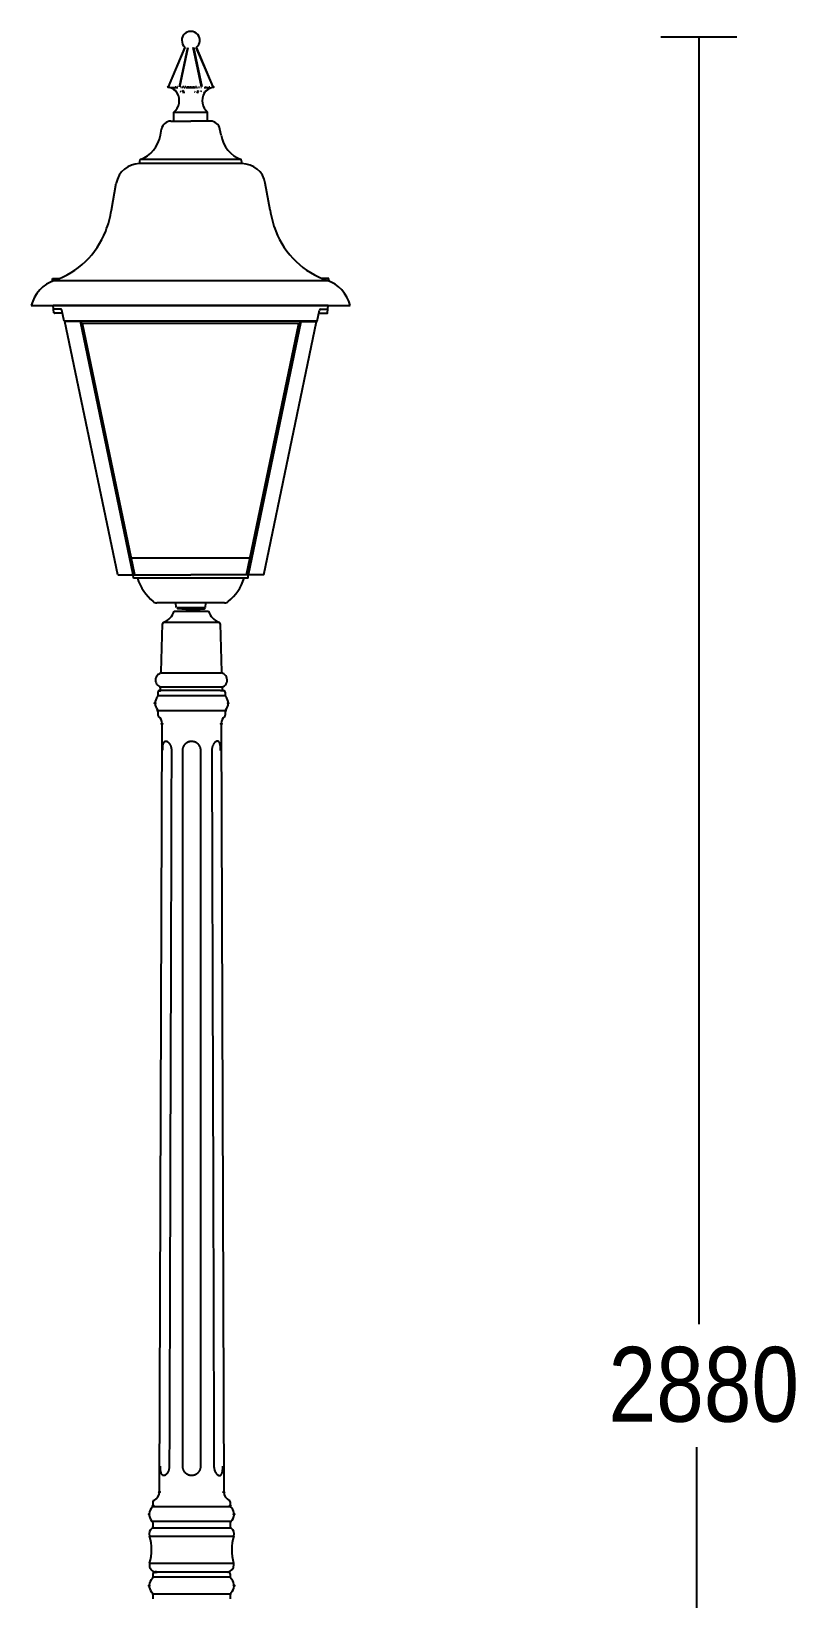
# Model space of a CAD drawing. Extents: x 0 to 81, y 0 to 357.
# Drawn here: x 2.3 to 81.2, y 195.7 to 357.4 of the extents above; entities that cross this region are included whole.
import ezdxf

# ---------------------------------------------------------------- set-up
doc = ezdxf.new("R2010")
doc.units = 0
doc.layers.add('LIVELLO_1', color=160, linetype='Continuous')
doc.styles.add('STD', font='txt')

# ---------------------------------------------------------------- blocks, each defined once
blk = doc.blocks.new('AI9-BLK1')
at = {"layer": 'LIVELLO_1', "color": 7}
for p, q in [((26.86, 178.05), (34.7, 178.05)), ((30.78, 178.05), (30.78, 45.31)), ((-23.92, 172.88), (-22.2, 176.96)), ((-23.91, 172.88), (-22.2, 176.95)), ((-22.79, 172.88), (-21.93, 176.95)), ((-22.74, 172.88), (-21.88, 176.95)), ((-20.49, 172.88), (-21.35, 176.95)), ((-20.45, 172.88), (-21.3, 176.95)), ((-19.32, 172.88), (-21.04, 176.95)), ((-19.31, 172.88), (-21.03, 176.96)), ((-23.65, 172.76), (-23.72, 172.78)), ((-23.58, 172.73), (-23.65, 172.76)), ((-23.58, 172.79), (-23.64, 172.79)), ((-23.52, 172.7), (-23.58, 172.73)), ((-23.47, 172.79), (-23.52, 172.79)), ((-23.45, 172.67), (-23.52, 172.7)), ((-23.4, 172.79), (-23.47, 172.79)), ((-23.39, 172.64), (-23.45, 172.67)), ((-23.33, 172.79), (-23.4, 172.79)), ((-23.33, 172.59), (-23.39, 172.64)), ((-23.27, 172.79), (-23.33, 172.79)), ((-23.28, 172.55), (-23.33, 172.59)), ((-23.22, 172.5), (-23.28, 172.55)), ((-23.2, 172.79), (-23.27, 172.79)), ((-23.17, 172.86), (-23.22, 172.86)), ((-23.17, 172.45), (-23.22, 172.5)), ((-23.13, 172.79), (-23.2, 172.79)), ((-23.12, 172.86), (-23.17, 172.86)), ((-23.13, 172.4), (-23.17, 172.45)), ((-23.08, 172.35), (-23.13, 172.4)), ((-23.04, 172.29), (-23.08, 172.35)), ((-23.01, 172.79), (-23.07, 172.79)), ((-23, 172.23), (-23.04, 172.29)), ((-22.95, 172.79), (-23.01, 172.79)), ((-22.94, 172.87), (-22.99, 172.87)), ((-22.61, 172.35), (-22.7, 172.4)), ((-22.56, 172.8), (-22.64, 172.8)), ((-22.4, 172.8), (-22.49, 172.8)), ((-22.42, 172.45), (-22.45, 172.5)), ((-22.33, 172.87), (-22.42, 172.87)), ((-22.4, 172.4), (-22.42, 172.45)), ((-22.38, 172.35), (-22.4, 172.4)), ((-22.36, 172.45), (-22.39, 172.5)), ((-22.36, 172.29), (-22.38, 172.35)), ((-22.34, 172.4), (-22.36, 172.45)), ((-22.34, 172.23), (-22.36, 172.29)), ((-22.32, 172.35), (-22.34, 172.4)), ((-22.3, 172.29), (-22.32, 172.35)), ((-22.2, 172.79), (-22.31, 172.79)), ((-22.28, 172.23), (-22.3, 172.29)), ((-22.13, 172.87), (-22.23, 172.87)), ((-21.97, 172.79), (-22.09, 172.79)), ((-21.91, 172.86), (-22.02, 172.86)), ((-21.83, 172.79), (-21.97, 172.79)), ((-21.82, 172.86), (-21.91, 172.86)), ((-21.71, 172.79), (-21.83, 172.79)), ((-21.63, 172.86), (-21.73, 172.86)), ((-21.48, 172.79), (-21.71, 172.79)), ((-21.54, 172.86), (-21.63, 172.86)), ((-21.36, 172.79), (-21.48, 172.79)), ((-21.34, 172.86), (-21.44, 172.86)), ((-21.24, 172.79), (-21.36, 172.79)), ((-21.24, 172.86), (-21.34, 172.86)), ((-21.12, 172.79), (-21.24, 172.79)), ((-21.15, 172.33), (-21.23, 172.38)), ((-21.02, 172.87), (-21.12, 172.87)), ((-20.91, 172.79), (-21.02, 172.79)), ((-20.96, 172.23), (-20.93, 172.29)), ((-20.93, 172.29), (-20.91, 172.35)), ((-20.91, 172.35), (-20.89, 172.4)), ((-20.89, 172.4), (-20.87, 172.45)), ((-20.89, 172.23), (-20.87, 172.29)), ((-20.87, 172.45), (-20.84, 172.5)), ((-20.87, 172.29), (-20.85, 172.35)), ((-20.85, 172.35), (-20.83, 172.4)), ((-20.83, 172.4), (-20.81, 172.45)), ((-20.72, 172.8), (-20.82, 172.8)), ((-20.81, 172.45), (-20.79, 172.5)), ((-20.56, 172.39), (-20.61, 172.35)), ((-20.51, 172.8), (-20.57, 172.8)), ((-20.5, 172.42), (-20.56, 172.39)), ((-20.18, 172.79), (-20.24, 172.79)), ((-20.23, 172.23), (-20.19, 172.29)), ((-20.19, 172.29), (-20.15, 172.35)), ((-20.15, 172.35), (-20.1, 172.4)), ((-20.05, 172.79), (-20.12, 172.79)), ((-20.1, 172.4), (-20.06, 172.45)), ((-20.04, 172.86), (-20.09, 172.86)), ((-20.06, 172.45), (-20.01, 172.5)), ((-19.99, 172.79), (-20.05, 172.79)), ((-20.01, 172.5), (-19.95, 172.55)), ((-19.92, 172.79), (-19.99, 172.79)), ((-19.95, 172.55), (-19.9, 172.59)), ((-19.85, 172.79), (-19.92, 172.79)), ((-19.9, 172.59), (-19.84, 172.64)), ((-19.78, 172.79), (-19.85, 172.79)), ((-19.84, 172.64), (-19.78, 172.67)), ((-19.71, 172.79), (-19.78, 172.79)), ((-19.78, 172.67), (-19.71, 172.7)), ((-19.66, 172.86), (-19.71, 172.86)), ((-19.66, 172.79), (-19.71, 172.79)), ((-19.71, 172.7), (-19.65, 172.73)), ((-19.65, 172.73), (-19.58, 172.76)), ((-19.58, 172.76), (-19.51, 172.78)), ((-23.35, 169.34), (-23.35, 170.26)), ((-23.35, 170.26), (-19.88, 170.26)), ((-19.88, 169.34), (-19.88, 170.26)), ((-24.74, 167.89), (-24.63, 168.52)), ((-23.66, 169.34), (-21.62, 169.34)), ((-19.58, 169.34), (-21.62, 169.34)), ((-18.49, 167.89), (-18.6, 168.52)), ((-26.91, 164.96), (-26.83, 165.38)), ((-16.33, 164.96), (-26.9, 164.96)), ((-16.4, 165.38), (-26.83, 165.38)), ((-16.32, 164.96), (-16.4, 165.38)), ((-29.79, 160.16), (-29.3, 162.95)), ((-13.44, 160.16), (-13.93, 162.95)), ((-35.88, 152.84), (-35.86, 153.12)), ((-35.86, 153.12), (-35.15, 153.12)), ((-35.67, 152.92), (-7.56, 152.92)), ((-7.37, 153.12), (-8.08, 153.12)), ((-7.35, 152.84), (-7.37, 153.12)), ((-38.06, 150.34), (-5.17, 150.34)), ((-35.74, 149.59), (-35.8, 150.34)), ((-7.43, 150.34), (-35.8, 150.34)), ((-7.5, 149.59), (-7.43, 150.34)), ((-35.01, 149.94), (-35.71, 149.94)), ((-34.88, 149.53), (-35.68, 149.53)), ((-34.66, 148.72), (-34.9, 149.85)), ((-8.58, 148.72), (-34.66, 148.72)), ((-34.59, 148.69), (-34.66, 148.72)), ((-33, 148.69), (-34.59, 148.69)), ((-29.15, 122.55), (-34.59, 148.69)), ((-33, 148.69), (-32.77, 148.49)), ((-27.57, 122.55), (-33, 148.69)), ((-15.66, 122.55), (-10.23, 148.69)), ((-14.08, 122.55), (-8.64, 148.69)), ((-10.23, 148.69), (-10.46, 148.49)), ((-10.23, 148.69), (-8.64, 148.69)), ((-8.64, 148.69), (-8.58, 148.72)), ((-8.58, 148.72), (-8.34, 149.85)), ((-8.35, 149.53), (-7.55, 149.53)), ((-8.22, 149.94), (-7.52, 149.94)), ((-10.46, 148.49), (-32.77, 148.49)), ((-27.38, 122.55), (-32.77, 148.49)), ((-15.85, 122.55), (-10.46, 148.49)), ((-15.49, 124.29), (-27.74, 124.29)), ((-29.15, 122.55), (-21.62, 122.55)), ((-27.52, 122.2), (-27.55, 122.55)), ((-15.71, 122.2), (-27.52, 122.2)), ((-14.08, 122.55), (-21.62, 122.55)), ((-15.71, 122.2), (-15.68, 122.55)), ((-18.12, 119.66), (-25.11, 119.66)), ((-23.12, 119.19), (-23.16, 119.66)), ((-20.11, 119.19), (-20.07, 119.66)), ((-23.34, 118.82), (-21.56, 118.82)), ((-20.14, 119.15), (-23.02, 119.15)), ((-22.12, 119), (-22.94, 119.07)), ((-20.22, 119.07), (-22.94, 119.07)), ((-22.12, 119), (-21.72, 119)), ((-21.72, 119), (-21.58, 119)), ((-21.58, 119), (-21.44, 119)), ((-21.56, 118.82), (-19.77, 118.82)), ((-24.68, 112.56), (-24.53, 117.51)), ((-21.56, 117.63), (-24.47, 117.63)), ((-18.64, 117.63), (-21.56, 117.63)), ((-18.58, 117.51), (-18.43, 112.56)), ((-21.56, 112.43), (-24.68, 112.43)), ((-18.43, 112.43), (-21.56, 112.43)), ((-25, 110.45), (-25, 110.1)), ((-18.05, 110.1), (-25, 110.1)), ((-24.49, 110.65), (-24.82, 110.62)), ((-21.56, 110.99), (-24.73, 110.99)), ((-24.73, 110.62), (-24.73, 110.87)), ((-18.55, 110.65), (-24.49, 110.65)), ((-18.76, 110.65), (-24.22, 110.65)), ((-18.38, 110.99), (-21.56, 110.99)), ((-18.55, 110.65), (-18.23, 110.62)), ((-18.38, 110.87), (-18.38, 110.62)), ((-18.05, 110.45), (-18.05, 110.1)), ((-18.05, 108.53), (-25, 108.53)), ((-25, 108.53), (-25, 108.1)), ((-18.05, 108.53), (-18.05, 108.1)), ((-24.85, 27.99), (-24.58, 107.22)), ((-18.47, 107.22), (-18.2, 27.99)), ((30.55, 32.61), (30.52, -160.75)), ((-17.49, 26.45), (-25.56, 26.45)), ((-25.51, 26.97), (-25.51, 26.58)), ((-17.54, 26.97), (-17.54, 26.58)), ((-17.46, 24.26), (-25.58, 24.26)), ((-17.49, 24.95), (-25.56, 24.95)), ((-25.51, 24.81), (-25.51, 24.41)), ((-17.54, 24.81), (-17.54, 24.41)), ((-25.88, 23.44), (-17.17, 23.44)), ((-25.86, 20.66), (-17.19, 20.66)), ((-25.51, 19.54), (-25.51, 19.21)), ((-25.33, 19.72), (-25.09, 19.74)), ((-17.82, 19.74), (-25.22, 19.74)), ((-17.96, 19.74), (-25.09, 19.74)), ((-17.72, 19.72), (-17.96, 19.74)), ((-17.54, 19.54), (-17.54, 19.21)), ((-17.54, 19.21), (-25.51, 19.21)), ((-17.55, 17.45), (-25.51, 17.45)), ((-25.51, 17.45), (-25.51, 16.99)), ((-17.55, 17.45), (-17.55, 16.99))]:
    blk.add_line(p, q, dxfattribs=at)
blk.add_lwpolyline([(-21.44, 119), (-21.04, 119), (-20.22, 119.07)], dxfattribs=at)
for centre, radius in [((-24.82, 110.62), 0.0552), ((-18.2, 27.99), 0.0549), ((-25.33, 19.72), 0.0543)]:
    blk.add_circle(centre, radius, dxfattribs=at)
for centre, major_axis, ratio in [((-23.92, 172.86), (-0.0014, -0.0548), 0.977678), ((-19.31, 172.86), (-0.0004, -0.0548), 0.976385), ((-25.3, 109.32), (0.0004, -0.0565), 0.961862), ((-25, 108.53), (0.0553, 0), 0.959522), ((-18.05, 108.53), (0.0539, 0), 0.984026), ((-17.75, 109.32), (-0.0005, -0.0565), 0.978618), ((-24.58, 107.19), (-0.0004, -0.0567), 0.974136), ((-18.46, 107.19), (-0.0008, -0.0567), 0.967995), ((-24.85, 27.99), (0.0561, 0), 0.976989), ((-25.5, 26.58), (-0.0015, -0.0582), 0.947925), ((-17.54, 26.58), (0.0022, -0.0582), 0.949002), ((-25.9, 25.7), (0.0562, 0), 0.97922), ((-17.15, 25.7), (-0.0013, -0.0549), 0.988755), ((-25.23, 19.74), (0.0014, -0.0567), 0.975396), ((-25.9, 18.33), (0.0553, 0), 0.959749), ((-17.15, 18.33), (0.0543, 0), 0.976518), ((-25.5, 17.45), (-0.0015, -0.0565), 0.976806), ((-17.54, 17.45), (-0.0014, -0.0565), 0.978368)]:
    blk.add_ellipse(centre, major_axis=major_axis, ratio=ratio, dxfattribs=at)
for points, knots in [([(-21.62, 178.6), (-22.13, 178.6), (-22.54, 178.19), (-22.54, 177.68), (-22.54, 177.4), (-22.42, 177.14), (-22.21, 176.96)], [0, 0, 0, 0, 1, 1, 1, 2, 2, 2, 2]), ([(-21.02, 176.96), (-20.63, 177.29), (-20.58, 177.88), (-20.9, 178.27), (-21.08, 178.48), (-21.34, 178.6), (-21.62, 178.6)], [0, 0, 0, 0, 1, 1, 1, 2, 2, 2, 2]), ([(-21.72, 119), (-21.72, 119), (-21.72, 119), (-21.72, 119), (-21.72, 119), (-21.72, 119), (-21.72, 119), (-21.72, 119), (-21.72, 119), (-21.72, 119)], [0, 0, 0, 0, 1, 1, 1, 2, 2, 2, 3, 3, 3, 3]), ([(-21.58, 119), (-21.58, 119), (-21.58, 119), (-21.58, 119), (-21.58, 119), (-21.58, 119), (-21.58, 119), (-21.58, 119), (-21.58, 119), (-21.58, 119)], [0, 0, 0, 0, 1, 1, 1, 2, 2, 2, 3, 3, 3, 3]), ([(-24.79, 112.4), (-25.17, 112.24), (-25.36, 111.81), (-25.2, 111.42), (-25.13, 111.25), (-25, 111.11), (-24.83, 111.03)], [0, 0, 0, 0, 1, 1, 1, 2, 2, 2, 2]), ([(-18.28, 111.03), (-17.91, 111.21), (-17.75, 111.66), (-17.93, 112.03), (-18.01, 112.2), (-18.15, 112.33), (-18.32, 112.4)], [0, 0, 0, 0, 1, 1, 1, 2, 2, 2, 2]), ([(-24.52, 104.44), (-24.52, 104.48), (-24.52, 104.51), (-24.51, 104.55), (-24.51, 104.58), (-24.51, 104.62), (-24.51, 104.65), (-24.51, 104.67), (-24.51, 104.7), (-24.51, 104.72), (-24.51, 104.75), (-24.51, 104.77), (-24.5, 104.8), (-24.5, 104.81), (-24.5, 104.83), (-24.5, 104.85), (-24.49, 104.87), (-24.49, 104.88), (-24.49, 104.9), (-24.49, 104.92), (-24.49, 104.93), (-24.49, 104.94), (-24.48, 104.96), (-24.48, 104.98), (-24.48, 104.99), (-24.47, 105.01), (-24.47, 105.02), (-24.47, 105.04), (-24.46, 105.06), (-24.46, 105.07), (-24.45, 105.09), (-24.45, 105.1), (-24.45, 105.12), (-24.44, 105.13), (-24.44, 105.15), (-24.44, 105.16), (-24.43, 105.17), (-24.43, 105.18), (-24.42, 105.19), (-24.42, 105.21), (-24.41, 105.22), (-24.41, 105.23), (-24.4, 105.24), (-24.4, 105.25), (-24.39, 105.26), (-24.39, 105.27), (-24.38, 105.28), (-24.38, 105.29), (-24.37, 105.3), (-24.37, 105.3), (-24.36, 105.31), (-24.36, 105.32), (-24.35, 105.32), (-24.34, 105.33), (-24.34, 105.34), (-24.33, 105.35), (-24.33, 105.35), (-24.32, 105.36), (-24.32, 105.36), (-24.31, 105.37), (-24.3, 105.37), (-24.3, 105.38), (-24.29, 105.38), (-24.28, 105.38), (-24.28, 105.39), (-24.27, 105.39), (-24.26, 105.39), (-24.26, 105.4), (-24.25, 105.4), (-24.24, 105.41), (-24.24, 105.41), (-24.23, 105.41), (-24.22, 105.41), (-24.22, 105.41), (-24.21, 105.41), (-24.2, 105.41), (-24.19, 105.41), (-24.19, 105.41), (-24.18, 105.41), (-24.17, 105.41), (-24.16, 105.41), (-24.15, 105.41), (-24.15, 105.41), (-24.14, 105.41), (-24.13, 105.41), (-24.12, 105.41), (-24.12, 105.41), (-24.11, 105.4), (-24.1, 105.4), (-24.09, 105.4), (-24.09, 105.39), (-24.08, 105.39), (-24.07, 105.39), (-24.06, 105.38), (-24.05, 105.38), (-24.04, 105.38), (-24.04, 105.37), (-24.03, 105.37), (-24.02, 105.36), (-24.01, 105.36), (-24, 105.35), (-24, 105.34), (-23.99, 105.34), (-23.98, 105.33), (-23.97, 105.32), (-23.96, 105.32), (-23.95, 105.31), (-23.94, 105.3), (-23.93, 105.3), (-23.92, 105.29), (-23.91, 105.28), (-23.9, 105.27), (-23.9, 105.26), (-23.89, 105.25), (-23.88, 105.24), (-23.87, 105.23), (-23.86, 105.22), (-23.85, 105.21), (-23.84, 105.19), (-23.83, 105.18), (-23.83, 105.17), (-23.81, 105.16), (-23.81, 105.15), (-23.8, 105.13), (-23.79, 105.12), (-23.78, 105.1), (-23.77, 105.09), (-23.76, 105.07), (-23.76, 105.06), (-23.75, 105.04), (-23.74, 105.03), (-23.73, 105.01), (-23.72, 104.99), (-23.72, 104.98), (-23.71, 104.96), (-23.7, 104.95), (-23.69, 104.93), (-23.69, 104.92), (-23.68, 104.9), (-23.68, 104.88), (-23.67, 104.87), (-23.67, 104.85), (-23.66, 104.83), (-23.66, 104.81), (-23.65, 104.8), (-23.64, 104.77), (-23.64, 104.75), (-23.64, 104.72), (-23.63, 104.7), (-23.63, 104.67), (-23.62, 104.65), (-23.62, 104.62), (-23.61, 104.58), (-23.61, 104.55), (-23.61, 104.51), (-23.61, 104.48), (-23.61, 104.44)], [0, 0, 0, 0, 1, 1, 1, 2, 2, 2, 3, 3, 3, 4, 4, 4, 5, 5, 5, 6, 6, 6, 7, 7, 7, 8, 8, 8, 9, 9, 9, 10, 10, 10, 11, 11, 11, 12, 12, 12, 13, 13, 13, 14, 14, 14, 15, 15, 15, 16, 16, 16, 17, 17, 17, 18, 18, 18, 19, 19, 19, 20, 20, 20, 21, 21, 21, 22, 22, 22, 23, 23, 23, 24, 24, 24, 25, 25, 25, 26, 26, 26, 27, 27, 27, 28, 28, 28, 29, 29, 29, 30, 30, 30, 31, 31, 31, 32, 32, 32, 33, 33, 33, 34, 34, 34, 35, 35, 35, 36, 36, 36, 37, 37, 37, 38, 38, 38, 39, 39, 39, 40, 40, 40, 41, 41, 41, 42, 42, 42, 43, 43, 43, 44, 44, 44, 45, 45, 45, 46, 46, 46, 47, 47, 47, 48, 48, 48, 49, 49, 49, 50, 50, 50, 51, 51, 51, 52, 52, 52, 52]), ([(-22.44, 104.44), (-22.44, 104.48), (-22.43, 104.51), (-22.43, 104.55), (-22.43, 104.58), (-22.42, 104.61), (-22.42, 104.64), (-22.41, 104.66), (-22.41, 104.69), (-22.4, 104.71), (-22.4, 104.73), (-22.39, 104.75), (-22.38, 104.78), (-22.38, 104.79), (-22.37, 104.81), (-22.36, 104.83), (-22.36, 104.84), (-22.35, 104.86), (-22.34, 104.87), (-22.34, 104.89), (-22.33, 104.9), (-22.32, 104.92), (-22.31, 104.94), (-22.3, 104.95), (-22.29, 104.97), (-22.28, 104.98), (-22.28, 104.99), (-22.27, 105.01), (-22.26, 105.02), (-22.25, 105.04), (-22.23, 105.05), (-22.22, 105.07), (-22.21, 105.08), (-22.2, 105.1), (-22.19, 105.11), (-22.18, 105.12), (-22.17, 105.14), (-22.16, 105.15), (-22.14, 105.16), (-22.13, 105.17), (-22.12, 105.18), (-22.11, 105.19), (-22.09, 105.21), (-22.08, 105.22), (-22.07, 105.23), (-22.05, 105.24), (-22.04, 105.25), (-22.03, 105.26), (-22.01, 105.27), (-22, 105.27), (-21.99, 105.28), (-21.97, 105.29), (-21.96, 105.3), (-21.95, 105.3), (-21.93, 105.31), (-21.92, 105.32), (-21.9, 105.33), (-21.89, 105.33), (-21.88, 105.34), (-21.86, 105.34), (-21.85, 105.35), (-21.84, 105.36), (-21.83, 105.36), (-21.81, 105.36), (-21.8, 105.37), (-21.79, 105.37), (-21.78, 105.38), (-21.76, 105.38), (-21.74, 105.39), (-21.72, 105.39), (-21.71, 105.39), (-21.69, 105.4), (-21.67, 105.4), (-21.65, 105.41), (-21.63, 105.41), (-21.6, 105.41), (-21.57, 105.41), (-21.55, 105.41), (-21.52, 105.41), (-21.5, 105.41), (-21.47, 105.41), (-21.45, 105.41), (-21.42, 105.41), (-21.4, 105.41), (-21.38, 105.4), (-21.36, 105.4), (-21.34, 105.39), (-21.32, 105.39), (-21.3, 105.39), (-21.29, 105.38), (-21.27, 105.38), (-21.26, 105.37), (-21.25, 105.37), (-21.23, 105.36), (-21.22, 105.36), (-21.21, 105.36), (-21.2, 105.35), (-21.18, 105.34), (-21.17, 105.34), (-21.15, 105.33), (-21.14, 105.33), (-21.13, 105.32), (-21.11, 105.31), (-21.1, 105.3), (-21.09, 105.3), (-21.07, 105.29), (-21.06, 105.28), (-21.05, 105.27), (-21.04, 105.27), (-21.02, 105.26), (-21.01, 105.25), (-21, 105.24), (-20.98, 105.23), (-20.97, 105.22), (-20.96, 105.21), (-20.94, 105.19), (-20.93, 105.18), (-20.92, 105.17), (-20.91, 105.16), (-20.89, 105.15), (-20.88, 105.14), (-20.87, 105.12), (-20.86, 105.11), (-20.85, 105.1), (-20.83, 105.09), (-20.83, 105.07), (-20.81, 105.06), (-20.8, 105.04), (-20.79, 105.02), (-20.78, 105.01), (-20.77, 104.99), (-20.76, 104.98), (-20.75, 104.97), (-20.75, 104.95), (-20.74, 104.94), (-20.73, 104.92), (-20.72, 104.9), (-20.71, 104.89), (-20.71, 104.87), (-20.7, 104.86), (-20.69, 104.84), (-20.69, 104.83), (-20.68, 104.81), (-20.67, 104.79), (-20.67, 104.78), (-20.66, 104.75), (-20.65, 104.73), (-20.65, 104.71), (-20.64, 104.69), (-20.64, 104.66), (-20.63, 104.64), (-20.63, 104.61), (-20.62, 104.58), (-20.62, 104.55), (-20.61, 104.51), (-20.61, 104.48), (-20.61, 104.44)], [0, 0, 0, 0, 1, 1, 1, 2, 2, 2, 3, 3, 3, 4, 4, 4, 5, 5, 5, 6, 6, 6, 7, 7, 7, 8, 8, 8, 9, 9, 9, 10, 10, 10, 11, 11, 11, 12, 12, 12, 13, 13, 13, 14, 14, 14, 15, 15, 15, 16, 16, 16, 17, 17, 17, 18, 18, 18, 19, 19, 19, 20, 20, 20, 21, 21, 21, 22, 22, 22, 23, 23, 23, 24, 24, 24, 25, 25, 25, 26, 26, 26, 27, 27, 27, 28, 28, 28, 29, 29, 29, 30, 30, 30, 31, 31, 31, 32, 32, 32, 33, 33, 33, 34, 34, 34, 35, 35, 35, 36, 36, 36, 37, 37, 37, 38, 38, 38, 39, 39, 39, 40, 40, 40, 41, 41, 41, 42, 42, 42, 43, 43, 43, 44, 44, 44, 45, 45, 45, 46, 46, 46, 47, 47, 47, 48, 48, 48, 49, 49, 49, 50, 50, 50, 51, 51, 51, 52, 52, 52, 52]), ([(-18.53, 104.44), (-18.53, 104.48), (-18.53, 104.51), (-18.53, 104.55), (-18.53, 104.58), (-18.53, 104.62), (-18.54, 104.65), (-18.54, 104.67), (-18.54, 104.7), (-18.54, 104.72), (-18.54, 104.75), (-18.54, 104.77), (-18.54, 104.8), (-18.55, 104.81), (-18.55, 104.83), (-18.55, 104.85), (-18.55, 104.87), (-18.56, 104.88), (-18.56, 104.9), (-18.56, 104.92), (-18.56, 104.93), (-18.56, 104.95), (-18.57, 104.96), (-18.57, 104.98), (-18.57, 104.99), (-18.58, 105.01), (-18.58, 105.02), (-18.58, 105.04), (-18.59, 105.06), (-18.59, 105.07), (-18.59, 105.09), (-18.6, 105.1), (-18.6, 105.12), (-18.6, 105.13), (-18.61, 105.15), (-18.61, 105.16), (-18.62, 105.17), (-18.62, 105.18), (-18.63, 105.19), (-18.63, 105.21), (-18.63, 105.22), (-18.64, 105.23), (-18.64, 105.24), (-18.65, 105.25), (-18.65, 105.26), (-18.66, 105.27), (-18.66, 105.28), (-18.67, 105.29), (-18.68, 105.3), (-18.68, 105.3), (-18.69, 105.31), (-18.69, 105.32), (-18.7, 105.32), (-18.7, 105.33), (-18.71, 105.34), (-18.71, 105.35), (-18.72, 105.35), (-18.73, 105.36), (-18.74, 105.36), (-18.74, 105.37), (-18.75, 105.37), (-18.75, 105.38), (-18.76, 105.38), (-18.76, 105.38), (-18.77, 105.39), (-18.78, 105.39), (-18.79, 105.39), (-18.79, 105.4), (-18.8, 105.4), (-18.81, 105.41), (-18.81, 105.41), (-18.82, 105.41), (-18.83, 105.41), (-18.83, 105.41), (-18.84, 105.41), (-18.85, 105.41), (-18.86, 105.41), (-18.86, 105.41), (-18.87, 105.41), (-18.88, 105.41), (-18.89, 105.41), (-18.89, 105.41), (-18.9, 105.41), (-18.91, 105.41), (-18.92, 105.41), (-18.92, 105.41), (-18.93, 105.41), (-18.94, 105.4), (-18.95, 105.4), (-18.96, 105.4), (-18.96, 105.39), (-18.97, 105.39), (-18.98, 105.39), (-18.99, 105.38), (-19, 105.38), (-19, 105.38), (-19.01, 105.37), (-19.02, 105.37), (-19.03, 105.36), (-19.04, 105.36), (-19.04, 105.35), (-19.06, 105.34), (-19.06, 105.34), (-19.07, 105.33), (-19.08, 105.32), (-19.09, 105.32), (-19.1, 105.31), (-19.11, 105.3), (-19.12, 105.3), (-19.13, 105.29), (-19.13, 105.28), (-19.14, 105.27), (-19.15, 105.26), (-19.16, 105.25), (-19.17, 105.24), (-19.18, 105.23), (-19.19, 105.22), (-19.2, 105.21), (-19.21, 105.19), (-19.22, 105.18), (-19.22, 105.17), (-19.23, 105.16), (-19.24, 105.15), (-19.25, 105.13), (-19.26, 105.12), (-19.27, 105.1), (-19.28, 105.09), (-19.29, 105.07), (-19.29, 105.06), (-19.3, 105.04), (-19.31, 105.03), (-19.32, 105.01), (-19.32, 104.99), (-19.33, 104.98), (-19.34, 104.96), (-19.35, 104.95), (-19.35, 104.93), (-19.36, 104.92), (-19.36, 104.9), (-19.37, 104.88), (-19.38, 104.87), (-19.38, 104.85), (-19.39, 104.83), (-19.39, 104.81), (-19.4, 104.8), (-19.4, 104.77), (-19.41, 104.75), (-19.41, 104.72), (-19.42, 104.7), (-19.42, 104.67), (-19.43, 104.65), (-19.43, 104.62), (-19.44, 104.58), (-19.44, 104.55), (-19.44, 104.51), (-19.44, 104.48), (-19.44, 104.44)], [0, 0, 0, 0, 1, 1, 1, 2, 2, 2, 3, 3, 3, 4, 4, 4, 5, 5, 5, 6, 6, 6, 7, 7, 7, 8, 8, 8, 9, 9, 9, 10, 10, 10, 11, 11, 11, 12, 12, 12, 13, 13, 13, 14, 14, 14, 15, 15, 15, 16, 16, 16, 17, 17, 17, 18, 18, 18, 19, 19, 19, 20, 20, 20, 21, 21, 21, 22, 22, 22, 23, 23, 23, 24, 24, 24, 25, 25, 25, 26, 26, 26, 27, 27, 27, 28, 28, 28, 29, 29, 29, 30, 30, 30, 31, 31, 31, 32, 32, 32, 33, 33, 33, 34, 34, 34, 35, 35, 35, 36, 36, 36, 37, 37, 37, 38, 38, 38, 39, 39, 39, 40, 40, 40, 41, 41, 41, 42, 42, 42, 43, 43, 43, 44, 44, 44, 45, 45, 45, 46, 46, 46, 47, 47, 47, 48, 48, 48, 49, 49, 49, 50, 50, 50, 51, 51, 51, 52, 52, 52, 52]), ([(-23.61, 104.44), (-23.64, 92.15), (-23.68, 79.85), (-23.72, 67.55), (-23.75, 55.25), (-23.79, 42.95), (-23.83, 30.65)], [0, 0, 0, 0, 1, 1, 1, 2, 2, 2, 2]), ([(-22.44, 30.65), (-22.44, 42.95), (-22.44, 55.25), (-22.44, 67.55), (-22.44, 79.85), (-22.44, 92.15), (-22.44, 104.44)], [0, 0, 0, 0, 1, 1, 1, 2, 2, 2, 2]), ([(-20.61, 104.44), (-20.61, 92.15), (-20.61, 79.85), (-20.61, 67.55), (-20.61, 55.25), (-20.61, 42.95), (-20.61, 30.65)], [0, 0, 0, 0, 1, 1, 1, 2, 2, 2, 2]), ([(-19.44, 104.44), (-19.41, 92.15), (-19.37, 79.85), (-19.33, 67.55), (-19.29, 55.25), (-19.26, 42.95), (-19.22, 30.65)], [0, 0, 0, 0, 1, 1, 1, 2, 2, 2, 2]), ([(-23.83, 30.65), (-23.83, 30.62), (-23.83, 30.58), (-23.83, 30.54), (-23.83, 30.51), (-23.84, 30.48), (-23.84, 30.45), (-23.85, 30.42), (-23.85, 30.4), (-23.86, 30.37), (-23.86, 30.35), (-23.87, 30.32), (-23.87, 30.3), (-23.88, 30.28), (-23.88, 30.26), (-23.89, 30.25), (-23.9, 30.23), (-23.9, 30.21), (-23.9, 30.2), (-23.91, 30.18), (-23.92, 30.16), (-23.92, 30.15), (-23.93, 30.13), (-23.94, 30.12), (-23.95, 30.1), (-23.95, 30.08), (-23.96, 30.07), (-23.97, 30.05), (-23.97, 30.04), (-23.98, 30.02), (-23.99, 30.01), (-24, 29.99), (-24.01, 29.98), (-24.02, 29.97), (-24.02, 29.95), (-24.03, 29.94), (-24.04, 29.93), (-24.05, 29.92), (-24.06, 29.91), (-24.07, 29.9), (-24.08, 29.88), (-24.08, 29.87), (-24.09, 29.86), (-24.1, 29.85), (-24.11, 29.84), (-24.12, 29.83), (-24.13, 29.83), (-24.14, 29.81), (-24.15, 29.8), (-24.15, 29.8), (-24.16, 29.79), (-24.17, 29.78), (-24.18, 29.77), (-24.19, 29.77), (-24.2, 29.76), (-24.21, 29.75), (-24.22, 29.75), (-24.22, 29.74), (-24.23, 29.74), (-24.24, 29.73), (-24.25, 29.73), (-24.26, 29.72), (-24.27, 29.72), (-24.27, 29.71), (-24.28, 29.71), (-24.29, 29.71), (-24.3, 29.7), (-24.31, 29.7), (-24.31, 29.7), (-24.32, 29.7), (-24.33, 29.69), (-24.34, 29.69), (-24.35, 29.69), (-24.35, 29.69), (-24.36, 29.69), (-24.37, 29.68), (-24.38, 29.68), (-24.38, 29.68), (-24.39, 29.68), (-24.39, 29.68), (-24.41, 29.68), (-24.41, 29.68), (-24.42, 29.68), (-24.43, 29.69), (-24.44, 29.69), (-24.44, 29.69), (-24.45, 29.69), (-24.46, 29.69), (-24.46, 29.69), (-24.47, 29.7), (-24.48, 29.7), (-24.49, 29.7), (-24.49, 29.71), (-24.5, 29.71), (-24.51, 29.71), (-24.51, 29.71), (-24.52, 29.72), (-24.53, 29.73), (-24.53, 29.73), (-24.54, 29.74), (-24.55, 29.74), (-24.55, 29.75), (-24.56, 29.75), (-24.56, 29.76), (-24.57, 29.77), (-24.57, 29.77), (-24.58, 29.78), (-24.59, 29.79), (-24.59, 29.8), (-24.6, 29.81), (-24.6, 29.82), (-24.61, 29.83), (-24.61, 29.83), (-24.62, 29.84), (-24.62, 29.86), (-24.63, 29.86), (-24.63, 29.88), (-24.64, 29.89), (-24.64, 29.9), (-24.65, 29.91), (-24.65, 29.92), (-24.66, 29.94), (-24.66, 29.95), (-24.66, 29.96), (-24.67, 29.98), (-24.67, 29.99), (-24.68, 30), (-24.68, 30.02), (-24.68, 30.03), (-24.69, 30.05), (-24.69, 30.06), (-24.7, 30.08), (-24.7, 30.09), (-24.7, 30.11), (-24.7, 30.13), (-24.71, 30.15), (-24.71, 30.16), (-24.71, 30.18), (-24.72, 30.2), (-24.72, 30.21), (-24.72, 30.23), (-24.72, 30.24), (-24.72, 30.26), (-24.72, 30.28), (-24.72, 30.3), (-24.73, 30.32), (-24.73, 30.34), (-24.73, 30.37), (-24.73, 30.39), (-24.73, 30.42), (-24.74, 30.44), (-24.74, 30.47), (-24.74, 30.51), (-24.74, 30.54), (-24.74, 30.58), (-24.74, 30.62), (-24.74, 30.65)], [0, 0, 0, 0, 1, 1, 1, 2, 2, 2, 3, 3, 3, 4, 4, 4, 5, 5, 5, 6, 6, 6, 7, 7, 7, 8, 8, 8, 9, 9, 9, 10, 10, 10, 11, 11, 11, 12, 12, 12, 13, 13, 13, 14, 14, 14, 15, 15, 15, 16, 16, 16, 17, 17, 17, 18, 18, 18, 19, 19, 19, 20, 20, 20, 21, 21, 21, 22, 22, 22, 23, 23, 23, 24, 24, 24, 25, 25, 25, 26, 26, 26, 27, 27, 27, 28, 28, 28, 29, 29, 29, 30, 30, 30, 31, 31, 31, 32, 32, 32, 33, 33, 33, 34, 34, 34, 35, 35, 35, 36, 36, 36, 37, 37, 37, 38, 38, 38, 39, 39, 39, 40, 40, 40, 41, 41, 41, 42, 42, 42, 43, 43, 43, 44, 44, 44, 45, 45, 45, 46, 46, 46, 47, 47, 47, 48, 48, 48, 49, 49, 49, 50, 50, 50, 51, 51, 51, 52, 52, 52, 52]), ([(-20.61, 30.65), (-20.61, 30.62), (-20.61, 30.58), (-20.61, 30.54), (-20.62, 30.51), (-20.62, 30.48), (-20.63, 30.45), (-20.64, 30.42), (-20.64, 30.4), (-20.65, 30.37), (-20.66, 30.35), (-20.66, 30.32), (-20.67, 30.3), (-20.68, 30.28), (-20.68, 30.26), (-20.69, 30.25), (-20.7, 30.23), (-20.71, 30.21), (-20.71, 30.2), (-20.72, 30.18), (-20.73, 30.16), (-20.74, 30.15), (-20.75, 30.13), (-20.76, 30.12), (-20.77, 30.1), (-20.78, 30.08), (-20.79, 30.07), (-20.81, 30.05), (-20.81, 30.04), (-20.83, 30.02), (-20.84, 30.01), (-20.85, 29.99), (-20.86, 29.98), (-20.88, 29.96), (-20.89, 29.95), (-20.9, 29.94), (-20.92, 29.92), (-20.93, 29.91), (-20.94, 29.9), (-20.96, 29.89), (-20.97, 29.88), (-20.98, 29.86), (-21, 29.86), (-21.02, 29.84), (-21.03, 29.83), (-21.04, 29.83), (-21.06, 29.82), (-21.07, 29.81), (-21.08, 29.8), (-21.1, 29.79), (-21.11, 29.78), (-21.13, 29.78), (-21.14, 29.77), (-21.15, 29.76), (-21.17, 29.76), (-21.19, 29.75), (-21.2, 29.75), (-21.21, 29.74), (-21.23, 29.73), (-21.24, 29.73), (-21.25, 29.73), (-21.27, 29.72), (-21.29, 29.71), (-21.31, 29.71), (-21.33, 29.7), (-21.35, 29.7), (-21.37, 29.7), (-21.39, 29.69), (-21.42, 29.69), (-21.44, 29.69), (-21.47, 29.68), (-21.5, 29.68), (-21.52, 29.68), (-21.55, 29.68), (-21.58, 29.68), (-21.61, 29.69), (-21.63, 29.69), (-21.66, 29.69), (-21.68, 29.7), (-21.7, 29.7), (-21.72, 29.7), (-21.74, 29.71), (-21.76, 29.71), (-21.78, 29.72), (-21.8, 29.73), (-21.81, 29.73), (-21.82, 29.73), (-21.84, 29.74), (-21.85, 29.75), (-21.86, 29.75), (-21.88, 29.76), (-21.89, 29.76), (-21.9, 29.77), (-21.92, 29.78), (-21.94, 29.78), (-21.95, 29.79), (-21.96, 29.8), (-21.98, 29.81), (-21.99, 29.82), (-22.01, 29.83), (-22.02, 29.83), (-22.04, 29.84), (-22.05, 29.86), (-22.06, 29.87), (-22.08, 29.88), (-22.09, 29.89), (-22.11, 29.9), (-22.12, 29.91), (-22.13, 29.93), (-22.15, 29.94), (-22.16, 29.95), (-22.17, 29.97), (-22.19, 29.98), (-22.2, 29.99), (-22.21, 30.01), (-22.22, 30.02), (-22.23, 30.04), (-22.25, 30.05), (-22.26, 30.07), (-22.27, 30.08), (-22.28, 30.1), (-22.29, 30.12), (-22.3, 30.13), (-22.31, 30.15), (-22.32, 30.17), (-22.33, 30.18), (-22.33, 30.2), (-22.34, 30.21), (-22.35, 30.23), (-22.36, 30.25), (-22.36, 30.26), (-22.37, 30.28), (-22.38, 30.3), (-22.38, 30.32), (-22.39, 30.35), (-22.4, 30.37), (-22.41, 30.4), (-22.41, 30.42), (-22.42, 30.45), (-22.43, 30.48), (-22.43, 30.51), (-22.43, 30.54), (-22.44, 30.58), (-22.44, 30.62), (-22.44, 30.65)], [0, 0, 0, 0, 1, 1, 1, 2, 2, 2, 3, 3, 3, 4, 4, 4, 5, 5, 5, 6, 6, 6, 7, 7, 7, 8, 8, 8, 9, 9, 9, 10, 10, 10, 11, 11, 11, 12, 12, 12, 13, 13, 13, 14, 14, 14, 15, 15, 15, 16, 16, 16, 17, 17, 17, 18, 18, 18, 19, 19, 19, 20, 20, 20, 21, 21, 21, 22, 22, 22, 23, 23, 23, 24, 24, 24, 25, 25, 25, 26, 26, 26, 27, 27, 27, 28, 28, 28, 29, 29, 29, 30, 30, 30, 31, 31, 31, 32, 32, 32, 33, 33, 33, 34, 34, 34, 35, 35, 35, 36, 36, 36, 37, 37, 37, 38, 38, 38, 39, 39, 39, 40, 40, 40, 41, 41, 41, 42, 42, 42, 43, 43, 43, 44, 44, 44, 45, 45, 45, 46, 46, 46, 47, 47, 47, 48, 48, 48, 48]), ([(-19.22, 30.65), (-19.22, 30.62), (-19.22, 30.58), (-19.22, 30.54), (-19.21, 30.51), (-19.21, 30.48), (-19.21, 30.45), (-19.2, 30.42), (-19.2, 30.4), (-19.19, 30.37), (-19.19, 30.35), (-19.18, 30.32), (-19.17, 30.3), (-19.17, 30.28), (-19.17, 30.26), (-19.16, 30.25), (-19.16, 30.23), (-19.15, 30.21), (-19.14, 30.2), (-19.14, 30.18), (-19.13, 30.16), (-19.13, 30.15), (-19.12, 30.13), (-19.11, 30.12), (-19.1, 30.1), (-19.1, 30.08), (-19.09, 30.07), (-19.08, 30.05), (-19.07, 30.04), (-19.07, 30.02), (-19.06, 30.01), (-19.05, 29.99), (-19.04, 29.98), (-19.03, 29.97), (-19.03, 29.96), (-19.02, 29.94), (-19.01, 29.93), (-19, 29.92), (-18.99, 29.91), (-18.98, 29.9), (-18.97, 29.88), (-18.96, 29.87), (-18.96, 29.86), (-18.95, 29.85), (-18.94, 29.84), (-18.93, 29.83), (-18.92, 29.83), (-18.91, 29.82), (-18.9, 29.81), (-18.9, 29.8), (-18.89, 29.79), (-18.88, 29.78), (-18.87, 29.78), (-18.86, 29.77), (-18.85, 29.76), (-18.84, 29.76), (-18.83, 29.75), (-18.83, 29.74), (-18.82, 29.74), (-18.81, 29.73), (-18.8, 29.73), (-18.79, 29.72), (-18.78, 29.72), (-18.77, 29.71), (-18.77, 29.71), (-18.76, 29.71), (-18.75, 29.7), (-18.74, 29.7), (-18.74, 29.7), (-18.73, 29.7), (-18.72, 29.69), (-18.71, 29.69), (-18.7, 29.69), (-18.7, 29.69), (-18.69, 29.69), (-18.68, 29.68), (-18.67, 29.68), (-18.66, 29.68), (-18.66, 29.68), (-18.66, 29.68), (-18.63, 29.68), (-18.63, 29.68), (-18.63, 29.68), (-18.62, 29.69), (-18.61, 29.69), (-18.6, 29.69), (-18.6, 29.69), (-18.59, 29.69), (-18.58, 29.69), (-18.58, 29.7), (-18.57, 29.7), (-18.56, 29.7), (-18.56, 29.71), (-18.55, 29.71), (-18.54, 29.71), (-18.54, 29.71), (-18.53, 29.72), (-18.52, 29.73), (-18.52, 29.73), (-18.51, 29.74), (-18.5, 29.74), (-18.5, 29.75), (-18.49, 29.75), (-18.49, 29.76), (-18.48, 29.77), (-18.47, 29.77), (-18.47, 29.78), (-18.46, 29.79), (-18.46, 29.8), (-18.45, 29.81), (-18.45, 29.82), (-18.44, 29.83), (-18.43, 29.83), (-18.43, 29.84), (-18.42, 29.86), (-18.42, 29.86), (-18.41, 29.88), (-18.41, 29.89), (-18.4, 29.9), (-18.4, 29.91), (-18.4, 29.92), (-18.39, 29.94), (-18.39, 29.95), (-18.38, 29.96), (-18.38, 29.98), (-18.38, 29.99), (-18.37, 30), (-18.37, 30.02), (-18.36, 30.03), (-18.36, 30.05), (-18.36, 30.06), (-18.35, 30.08), (-18.35, 30.09), (-18.35, 30.11), (-18.34, 30.13), (-18.34, 30.15), (-18.34, 30.16), (-18.34, 30.18), (-18.33, 30.2), (-18.33, 30.21), (-18.33, 30.23), (-18.33, 30.24), (-18.33, 30.26), (-18.32, 30.28), (-18.32, 30.3), (-18.32, 30.32), (-18.32, 30.34), (-18.32, 30.37), (-18.31, 30.39), (-18.31, 30.42), (-18.31, 30.44), (-18.31, 30.47), (-18.31, 30.51), (-18.31, 30.54), (-18.31, 30.58), (-18.31, 30.62), (-18.31, 30.65)], [0, 0, 0, 0, 1, 1, 1, 2, 2, 2, 3, 3, 3, 4, 4, 4, 5, 5, 5, 6, 6, 6, 7, 7, 7, 8, 8, 8, 9, 9, 9, 10, 10, 10, 11, 11, 11, 12, 12, 12, 13, 13, 13, 14, 14, 14, 15, 15, 15, 16, 16, 16, 17, 17, 17, 18, 18, 18, 19, 19, 19, 20, 20, 20, 21, 21, 21, 22, 22, 22, 23, 23, 23, 24, 24, 24, 25, 25, 25, 26, 26, 26, 27, 27, 27, 28, 28, 28, 29, 29, 29, 30, 30, 30, 31, 31, 31, 32, 32, 32, 33, 33, 33, 34, 34, 34, 35, 35, 35, 36, 36, 36, 37, 37, 37, 38, 38, 38, 39, 39, 39, 40, 40, 40, 41, 41, 41, 42, 42, 42, 43, 43, 43, 44, 44, 44, 45, 45, 45, 46, 46, 46, 47, 47, 47, 48, 48, 48, 49, 49, 49, 50, 50, 50, 51, 51, 51, 52, 52, 52, 52]), ([(-25.56, 26.45), (-25.98, 26.08), (-26.01, 25.44), (-25.65, 25.03), (-25.62, 25), (-25.59, 24.97), (-25.56, 24.95)], [0, 0, 0, 0, 1, 1, 1, 2, 2, 2, 2]), ([(-17.49, 24.95), (-17.07, 25.32), (-17.03, 25.95), (-17.4, 26.36), (-17.43, 26.39), (-17.45, 26.42), (-17.49, 26.45)], [0, 0, 0, 0, 1, 1, 1, 2, 2, 2, 2]), ([(-25.86, 20.66), (-25.97, 20.29), (-25.76, 19.89), (-25.39, 19.77), (-25.33, 19.76), (-25.28, 19.75), (-25.22, 19.74)], [0, 0, 0, 0, 1, 1, 1, 2, 2, 2, 2]), ([(-17.82, 19.74), (-17.43, 19.77), (-17.13, 20.11), (-17.16, 20.5), (-17.17, 20.56), (-17.18, 20.61), (-17.19, 20.66)], [0, 0, 0, 0, 1, 1, 1, 2, 2, 2, 2]), ([(-25.56, 19.08), (-25.98, 18.71), (-26.01, 18.07), (-25.65, 17.66), (-25.62, 17.63), (-25.59, 17.61), (-25.56, 17.58)], [0, 0, 0, 0, 1, 1, 1, 2, 2, 2, 2]), ([(-17.49, 17.58), (-17.07, 17.95), (-17.03, 18.58), (-17.4, 18.99), (-17.43, 19.03), (-17.45, 19.05), (-17.49, 19.08)], [0, 0, 0, 0, 1, 1, 1, 2, 2, 2, 2])]:
    blk.add_open_spline(points, degree=3, knots=knots, dxfattribs=at)
for points in [[(-23, 172.22), (-23.18, 172.54), (-23.5, 172.76), (-23.87, 172.8)], [(-23.35, 170.26), (-22.78, 170.75), (-22.64, 171.57), (-23, 172.22)], [(-20.23, 172.22), (-20.6, 171.57), (-20.45, 170.75), (-19.88, 170.26)], [(-19.36, 172.8), (-19.73, 172.76), (-20.05, 172.54), (-20.23, 172.22)], [(-23.66, 169.34), (-24.13, 169.34), (-24.54, 169), (-24.63, 168.52)], [(-18.6, 168.52), (-18.69, 169), (-19.1, 169.34), (-19.58, 169.34)], [(-26.83, 165.38), (-25.74, 165.78), (-24.94, 166.74), (-24.74, 167.89)], [(-18.49, 167.89), (-18.29, 166.74), (-17.49, 165.78), (-16.4, 165.38)], [(-26.9, 164.96), (-28.08, 164.96), (-29.09, 164.12), (-29.3, 162.95)], [(-13.93, 162.95), (-14.14, 164.12), (-15.15, 164.96), (-16.33, 164.96)], [(-30.39, 158), (-30.12, 158.7), (-29.92, 159.42), (-29.79, 160.16)], [(-13.44, 160.16), (-13.31, 159.42), (-13.11, 158.7), (-12.84, 158)], [(-35.67, 152.92), (-33.25, 153.75), (-31.32, 155.61), (-30.39, 158)], [(-12.84, 158), (-11.91, 155.61), (-9.98, 153.75), (-7.56, 152.92)], [(-35.67, 152.92), (-36.85, 152.52), (-37.75, 151.55), (-38.06, 150.34)], [(-5.17, 150.34), (-5.48, 151.55), (-6.38, 152.52), (-7.56, 152.92)], [(-35.77, 149.99), (-35.77, 149.96), (-35.74, 149.94), (-35.71, 149.94)], [(-35.74, 149.59), (-35.73, 149.56), (-35.71, 149.53), (-35.68, 149.53)], [(-34.9, 149.85), (-34.9, 149.9), (-34.95, 149.94), (-35.01, 149.94)], [(-34.82, 149.49), (-34.82, 149.52), (-34.85, 149.53), (-34.88, 149.53)], [(-8.35, 149.53), (-8.38, 149.53), (-8.41, 149.52), (-8.41, 149.49)], [(-8.22, 149.94), (-8.28, 149.94), (-8.32, 149.9), (-8.34, 149.85)], [(-7.55, 149.53), (-7.52, 149.53), (-7.5, 149.56), (-7.5, 149.59)], [(-7.52, 149.94), (-7.49, 149.94), (-7.46, 149.96), (-7.46, 149.99)], [(-27.12, 122.2), (-26.8, 121.27), (-26.24, 120.44), (-25.49, 119.8)], [(-17.74, 119.8), (-16.99, 120.44), (-16.43, 121.27), (-16.11, 122.2)], [(-25.49, 119.8), (-25.39, 119.71), (-25.25, 119.66), (-25.11, 119.66)], [(-18.12, 119.66), (-17.98, 119.66), (-17.84, 119.71), (-17.74, 119.8)], [(-24.41, 117.67), (-23.9, 117.87), (-23.5, 118.29), (-23.34, 118.82)], [(-23.02, 119.15), (-23.01, 119.11), (-22.98, 119.08), (-22.94, 119.07)], [(-20.22, 119.07), (-20.18, 119.08), (-20.15, 119.11), (-20.14, 119.15)], [(-19.77, 118.82), (-19.61, 118.29), (-19.22, 117.87), (-18.7, 117.67)], [(-24.41, 117.67), (-24.48, 117.65), (-24.53, 117.58), (-24.53, 117.51)], [(-18.58, 117.51), (-18.58, 117.58), (-18.63, 117.65), (-18.7, 117.67)], [(-24.79, 112.4), (-24.73, 112.43), (-24.68, 112.49), (-24.68, 112.56)], [(-18.43, 112.56), (-18.43, 112.49), (-18.39, 112.43), (-18.32, 112.4)], [(-25.04, 109.98), (-25.38, 109.6), (-25.38, 109.03), (-25.04, 108.65)], [(-25.04, 109.98), (-25.02, 110.01), (-25, 110.06), (-25, 110.1)], [(-24.82, 110.62), (-24.92, 110.62), (-25, 110.54), (-25, 110.45)], [(-24.73, 110.87), (-24.73, 110.94), (-24.77, 111), (-24.83, 111.03)], [(-18.28, 111.03), (-18.34, 111), (-18.38, 110.94), (-18.38, 110.87)], [(-18.05, 110.45), (-18.05, 110.54), (-18.13, 110.62), (-18.23, 110.62)], [(-18.05, 110.1), (-18.05, 110.06), (-18.03, 110.01), (-18, 109.98)], [(-18, 108.65), (-17.66, 109.03), (-17.66, 109.6), (-18, 109.98)], [(-25, 108.53), (-25, 108.58), (-25.02, 108.62), (-25.04, 108.65)], [(-18, 108.65), (-18.03, 108.62), (-18.05, 108.58), (-18.05, 108.53)], [(-25, 108.1), (-25, 108.05), (-24.97, 108), (-24.93, 107.96)], [(-24.58, 107.22), (-24.58, 107.51), (-24.71, 107.78), (-24.93, 107.96)], [(-18.11, 107.96), (-18.34, 107.78), (-18.47, 107.51), (-18.47, 107.22)], [(-18.11, 107.96), (-18.07, 108), (-18.05, 108.05), (-18.05, 108.1)], [(-25.4, 27.13), (-25.07, 27.29), (-24.85, 27.62), (-24.85, 27.99)], [(-18.2, 27.99), (-18.2, 27.62), (-17.98, 27.29), (-17.65, 27.13)], [(-25.56, 26.45), (-25.52, 26.48), (-25.51, 26.53), (-25.51, 26.58)], [(-25.4, 27.13), (-25.47, 27.11), (-25.51, 27.04), (-25.51, 26.97)], [(-17.54, 26.97), (-17.54, 27.04), (-17.58, 27.11), (-17.65, 27.13)], [(-17.54, 26.58), (-17.54, 26.53), (-17.52, 26.48), (-17.49, 26.45)], [(-25.58, 24.26), (-25.86, 24.09), (-25.97, 23.75), (-25.88, 23.44)], [(-25.58, 24.26), (-25.53, 24.29), (-25.51, 24.35), (-25.51, 24.41)], [(-25.51, 24.81), (-25.51, 24.86), (-25.52, 24.92), (-25.56, 24.95)], [(-17.49, 24.95), (-17.52, 24.92), (-17.54, 24.86), (-17.54, 24.81)], [(-17.54, 24.41), (-17.54, 24.35), (-17.51, 24.29), (-17.46, 24.26)], [(-17.17, 23.44), (-17.07, 23.75), (-17.19, 24.09), (-17.46, 24.26)], [(-25.86, 20.66), (-25.58, 21.57), (-25.58, 22.54), (-25.88, 23.44)], [(-17.17, 23.44), (-17.46, 22.54), (-17.47, 21.57), (-17.19, 20.66)], [(-25.33, 19.72), (-25.42, 19.72), (-25.51, 19.64), (-25.51, 19.54)], [(-17.54, 19.54), (-17.54, 19.64), (-17.62, 19.72), (-17.72, 19.72)], [(-25.56, 19.08), (-25.52, 19.11), (-25.51, 19.16), (-25.51, 19.21)], [(-17.54, 19.21), (-17.54, 19.16), (-17.52, 19.11), (-17.49, 19.08)], [(-25.51, 17.45), (-25.51, 17.5), (-25.52, 17.54), (-25.56, 17.58)], [(-17.49, 17.58), (-17.52, 17.54), (-17.55, 17.5), (-17.55, 17.45)]]:
    blk.add_open_spline(points, degree=3, dxfattribs=at)
at = {"layer": 'LIVELLO_1', "color": 7, "insert": (21.48, 42.95), "char_height": 7.7112, "attachment_point": 1, "style": 'STD'}
blk.add_mtext('\\fArial Narrow|b0|i0;\\H7.7112;\\C7;2880', dxfattribs=at)

msp = doc.modelspace()

# ---------------------------------------------------------------- block references
at = {"layer": 'LIVELLO_1', "color": 7}
msp.add_blockref('AI9-BLK1', (40.385046, 178.752138), dxfattribs=at)

doc.saveas('drawing.dxf')
